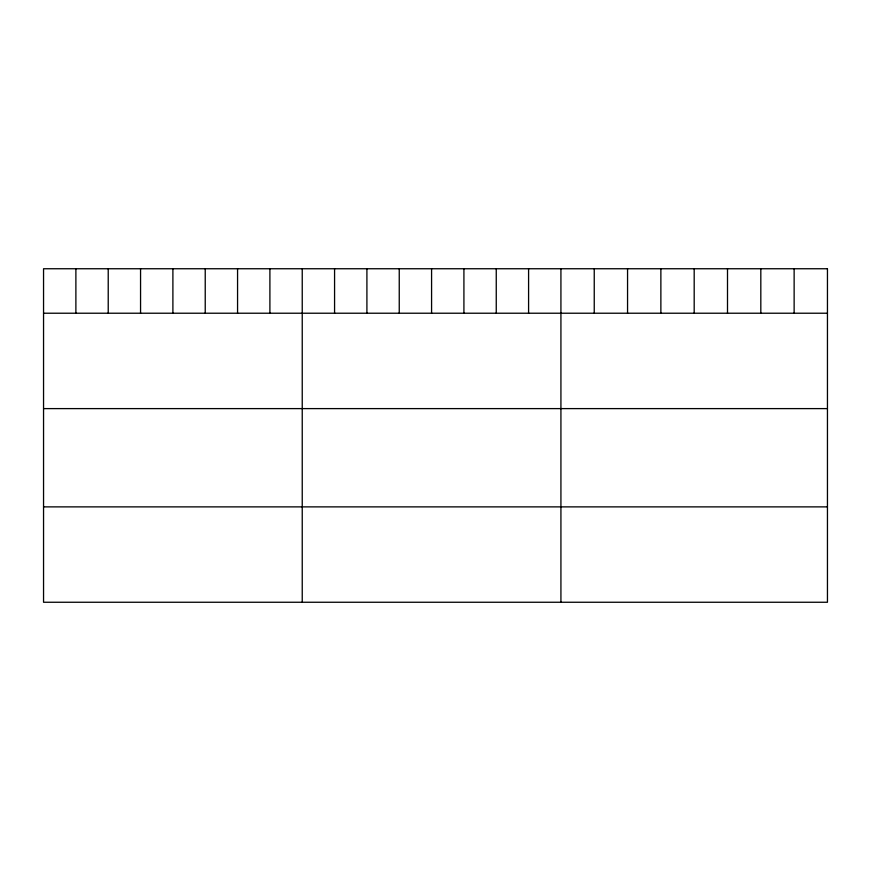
<?xml version="1.0" encoding="UTF-8"?>
<svg xmlns="http://www.w3.org/2000/svg" width="871" height="871" viewBox="0 0 871 871"><rect width="100%" height="100%" fill="white"/><g stroke="black" fill="none" stroke-linecap="round" stroke-linejoin="round"><path stroke-width="1.31" d="M43.55 313.222L827.45 313.222M43.55 408.608L827.45 408.608M43.55 506.878L827.45 506.878M794.134 268.747L794.134 313.222M760.818 268.747L760.818 313.222M727.503 268.747L727.503 313.222M694.187 268.747L694.187 313.222M660.871 268.747L660.871 313.222M627.556 268.747L627.556 313.222M594.24 268.747L594.24 313.222M560.924 268.747L560.924 602.253M528.588 268.747L528.588 313.222M496.252 268.747L496.252 313.222M463.916 268.747L463.916 313.222M431.581 268.747L431.581 313.222M399.245 268.747L399.245 313.222M366.909 268.747L366.909 313.222M334.573 268.747L334.573 313.222M302.237 268.747L302.237 602.253M269.901 268.747L269.901 313.222M237.565 268.747L237.565 313.222M205.229 268.747L205.229 313.222M172.894 268.747L172.894 313.222M140.558 268.747L140.558 313.222M108.222 268.747L108.222 313.222M75.886 268.747L75.886 313.222M827.45 268.747L43.55 268.747L43.55 602.253L827.45 602.253L827.45 268.747"/></g></svg>
